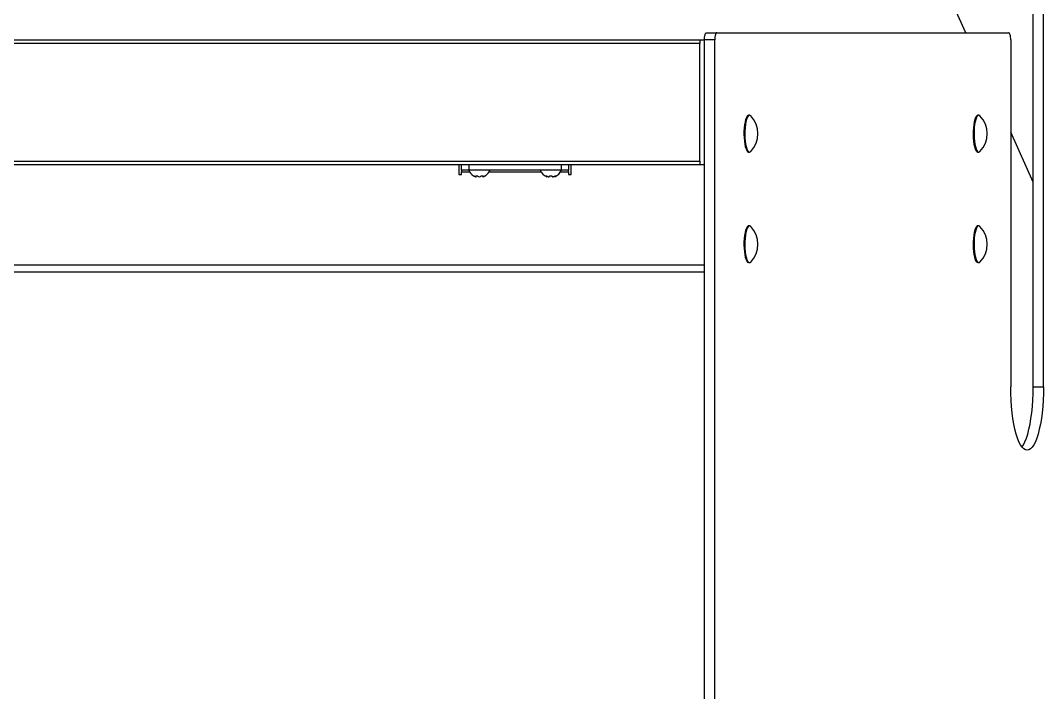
# Model space of a CAD drawing. Header units: millimetres. Extents: x 4694 to 10904, y 3135 to 7625.
# Drawn here: x 8183 to 8801, y 6022 to 6428 of the extents above; entities that cross this region are included whole.
import ezdxf

# ---------------------------------------------------------------- set-up
doc = ezdxf.new("R2010")
doc.units = ezdxf.units.MM
doc.header["$LTSCALE"] = 0.1

msp = doc.modelspace()

# ---------------------------------------------------------------- linework, layer by layer
for p, q in [((8794.73, 6206.38), (8794.73, 6738.74)), ((8800.97, 6206.38), (8800.97, 6738.74)), ((8754.12, 6420.08), (8675.44, 6594.48)), ((7947.39, 6415.77), (8594.02, 6415.77)), ((8594.02, 6415.77), (8596.34, 6415.77)), ((8596.34, 5996.98), (8596.34, 6415.77)), ((8602.58, 6415.77), (8596.34, 6415.77)), ((8597.45, 6420.08), (8603.69, 6420.08)), ((8602.58, 5996.98), (8602.58, 6415.77)), ((8603.69, 6420.08), (8780.07, 6420.08)), ((8781.19, 6415.77), (8781.19, 6206.38)), ((8593.45, 6413.62), (7947.97, 6413.62)), ((8593.45, 6342.56), (8593.45, 6413.62)), ((8623.53, 6370.37), (8623.02, 6370.37)), ((8761.87, 6370.37), (8761.36, 6370.37)), ((8794.73, 6330.05), (8781.19, 6360.07)), ((8623.02, 6348.14), (8623.53, 6348.14)), ((8761.36, 6348.14), (8761.87, 6348.14)), ((7947.97, 6342.56), (8593.45, 6342.56)), ((8594.02, 6340.41), (7947.39, 6340.41)), ((8448.1, 6340.41), (8448.1, 6334.49)), ((8449.72, 6337.18), (8449.72, 6340.41)), ((8454.02, 6337.18), (8449.72, 6337.18)), ((8449.72, 6337.18), (8449.72, 6336.11)), ((8449.72, 6334.49), (8449.72, 6336.11)), ((8449.72, 6336.11), (8454.6, 6336.11)), ((8454.02, 6340.41), (8454.02, 6337.18)), ((8510.01, 6337.18), (8454.02, 6337.18)), ((8466.37, 6336.11), (8497.66, 6336.11)), ((8509.43, 6336.11), (8514.31, 6336.11)), ((8510.01, 6337.18), (8510.01, 6340.41)), ((8514.31, 6337.18), (8510.01, 6337.18)), ((8514.31, 6340.41), (8514.31, 6337.18)), ((8514.31, 6336.11), (8514.31, 6337.18)), ((8514.31, 6336.11), (8514.31, 6334.49)), ((8515.93, 6334.49), (8515.93, 6340.41)), ((8596.34, 6340.41), (8594.02, 6340.41)), ((8448.1, 6334.49), (8449.72, 6334.49)), ((8457.68, 6333.44), (8457.69, 6333.44)), ((8458.38, 6333.44), (8458.38, 6333.77)), ((8458.39, 6333.44), (8458.38, 6333.44)), ((8458.39, 6333.44), (8458.39, 6333.77)), ((8458.49, 6333.28), (8458.49, 6333.81)), ((8459.78, 6333.44), (8459.78, 6333.44)), ((8461.18, 6333.44), (8461.18, 6333.44)), ((8462.47, 6333.81), (8462.47, 6333.28)), ((8462.58, 6333.44), (8462.58, 6333.78)), ((8462.58, 6333.44), (8462.58, 6333.78)), ((8462.58, 6333.44), (8462.58, 6333.44)), ((8463.28, 6333.44), (8463.28, 6333.44)), ((8500.72, 6333.44), (8500.72, 6333.78)), ((8500.72, 6333.44), (8500.72, 6333.78)), ((8500.72, 6333.44), (8500.72, 6333.44)), ((8501.12, 6333.22), (8501.12, 6333.63)), ((8501.53, 6333.44), (8501.53, 6333.44)), ((8502.74, 6333.44), (8502.74, 6333.44)), ((8504.35, 6333.44), (8504.35, 6333.44)), ((8505.57, 6333.44), (8505.57, 6333.44)), ((8505.97, 6333.63), (8505.97, 6333.22)), ((8506.37, 6333.44), (8506.37, 6333.78)), ((8506.37, 6333.44), (8506.37, 6333.78)), ((8506.37, 6333.44), (8506.37, 6333.44)), ((8514.31, 6334.49), (8515.93, 6334.49)), ((8623.53, 6303.62), (8623.02, 6303.62)), ((8761.87, 6303.62), (8761.36, 6303.62)), ((7945.08, 6280.12), (8596.34, 6280.12)), ((8623.02, 6281.39), (8623.53, 6281.39)), ((8761.36, 6281.39), (8761.87, 6281.39)), ((7945.08, 6275.82), (8596.34, 6275.82)), ((8794.73, 6206.38), (8800.97, 6206.38))]:
    msp.add_line(p, q)
at = {"flags": 128}
for points in [[(8596.34, 6415.77), (8596.36, 6416.61), (8596.42, 6417.42), (8596.53, 6418.16), (8596.67, 6418.82), (8596.84, 6419.35), (8597.03, 6419.75), (8597.24, 6420), (8597.45, 6420.08)], [(8603.69, 6420.08), (8603.48, 6420), (8603.27, 6419.75), (8603.07, 6419.35), (8602.91, 6418.82), (8602.77, 6418.16), (8602.66, 6417.42), (8602.6, 6416.61), (8602.58, 6415.77)], [(8781.19, 6415.77), (8781.16, 6416.61), (8781.1, 6417.42), (8781, 6418.16), (8780.86, 6418.82), (8780.69, 6419.35), (8780.5, 6419.75), (8780.29, 6420), (8780.07, 6420.08)], [(8623.02, 6370.37), (8622.62, 6370.26), (8622.1, 6369.79), (8621.62, 6368.96), (8621.18, 6367.8), (8620.8, 6366.35), (8620.5, 6364.66), (8620.29, 6362.78), (8620.17, 6360.79), (8620.14, 6358.74), (8620.22, 6356.71), (8620.39, 6354.76), (8620.64, 6352.97), (8620.98, 6351.39)], [(8624.27, 6369.99), (8624.18, 6370.07), (8623.66, 6370.36), (8623.13, 6370.26), (8622.61, 6369.79), (8622.13, 6368.96), (8621.69, 6367.8), (8621.31, 6366.35), (8621.01, 6364.66), (8620.8, 6362.78), (8620.68, 6360.79), (8620.65, 6358.74), (8620.72, 6356.71), (8620.89, 6354.76), (8621.15, 6352.97), (8621.49, 6351.39)], [(8761.36, 6370.37), (8760.96, 6370.26), (8760.45, 6369.79), (8759.96, 6368.96), (8759.52, 6367.8), (8759.15, 6366.35), (8758.85, 6364.66), (8758.63, 6362.78), (8758.51, 6360.79), (8758.49, 6358.74), (8758.56, 6356.71), (8758.73, 6354.76), (8758.99, 6352.97), (8759.33, 6351.39)], [(8762.61, 6369.99), (8762.53, 6370.07), (8762, 6370.36), (8761.47, 6370.26), (8760.95, 6369.79), (8760.47, 6368.96), (8760.03, 6367.8), (8759.66, 6366.35), (8759.36, 6364.66), (8759.14, 6362.78), (8759.02, 6360.79), (8759, 6358.74), (8759.07, 6356.71), (8759.24, 6354.76), (8759.5, 6352.97), (8759.83, 6351.39)], [(8620.98, 6351.39), (8621.39, 6350.08), (8621.86, 6349.08), (8622.36, 6348.43), (8622.89, 6348.15), (8623.02, 6348.14)], [(8621.49, 6351.39), (8621.9, 6350.08), (8622.36, 6349.08), (8622.87, 6348.43), (8623.39, 6348.15), (8623.92, 6348.24), (8624.27, 6348.51)], [(8759.33, 6351.39), (8759.74, 6350.08), (8760.2, 6349.08), (8760.7, 6348.43), (8761.23, 6348.15), (8761.36, 6348.14)], [(8759.83, 6351.39), (8760.24, 6350.08), (8760.71, 6349.08), (8761.21, 6348.43), (8761.74, 6348.15), (8762.27, 6348.24), (8762.61, 6348.51)], [(8456.96, 6333.79), (8456.88, 6333.83), (8456.89, 6333.83), (8456.98, 6333.78), (8457.12, 6333.71), (8457.33, 6333.61), (8457.6, 6333.48), (8457.68, 6333.44)], [(8457.69, 6333.44), (8457.95, 6333.32), (8458.2, 6333.24), (8458.38, 6333.22), (8458.47, 6333.23), (8458.49, 6333.29), (8458.45, 6333.37), (8458.39, 6333.44)], [(8458.38, 6333.44), (8458.29, 6333.58), (8458.3, 6333.71), (8458.41, 6333.79), (8458.6, 6333.83), (8458.83, 6333.83), (8459.06, 6333.78), (8459.31, 6333.71), (8459.54, 6333.61), (8459.74, 6333.48), (8459.78, 6333.44)], [(8461.18, 6333.44), (8461.38, 6333.58), (8461.64, 6333.71), (8461.94, 6333.79), (8462.21, 6333.83), (8462.42, 6333.83), (8462.57, 6333.78), (8462.67, 6333.71), (8462.69, 6333.61), (8462.62, 6333.48), (8462.58, 6333.44)], [(8462.58, 6333.44), (8462.49, 6333.32), (8462.48, 6333.24), (8462.57, 6333.22), (8462.72, 6333.23), (8462.91, 6333.29), (8463.14, 6333.37), (8463.28, 6333.44)], [(8463.28, 6333.44), (8463.57, 6333.58), (8463.83, 6333.71), (8464.01, 6333.79), (8464.09, 6333.83), (8464.07, 6333.83), (8464.05, 6333.81)], [(8500.72, 6333.44), (8500.49, 6333.58), (8500.35, 6333.71), (8500.32, 6333.79), (8500.38, 6333.83), (8500.52, 6333.83), (8500.7, 6333.78), (8500.93, 6333.71), (8501.18, 6333.61), (8501.45, 6333.48), (8501.53, 6333.44)], [(8501.53, 6333.44), (8501.78, 6333.32), (8502.07, 6333.24), (8502.32, 6333.22), (8502.51, 6333.23), (8502.65, 6333.29), (8502.73, 6333.37), (8502.74, 6333.44)], [(8502.74, 6333.44), (8502.79, 6333.58), (8502.95, 6333.71), (8503.19, 6333.79), (8503.46, 6333.83), (8503.71, 6333.83), (8503.93, 6333.78), (8504.13, 6333.71), (8504.27, 6333.61), (8504.35, 6333.48), (8504.35, 6333.44)], [(8504.35, 6333.44), (8504.4, 6333.32), (8504.54, 6333.24), (8504.74, 6333.22), (8504.96, 6333.23), (8505.2, 6333.29), (8505.43, 6333.37), (8505.57, 6333.44)], [(8505.57, 6333.44), (8505.85, 6333.58), (8506.15, 6333.71), (8506.42, 6333.79), (8506.62, 6333.83), (8506.74, 6333.83), (8506.78, 6333.78), (8506.75, 6333.71), (8506.64, 6333.61), (8506.45, 6333.48), (8506.37, 6333.44)], [(8506.37, 6333.44), (8506.16, 6333.32), (8506.02, 6333.24), (8505.97, 6333.22), (8505.97, 6333.22)], [(8623.02, 6303.62), (8622.62, 6303.51), (8622.1, 6303.04), (8621.62, 6302.21), (8621.18, 6301.06), (8620.8, 6299.6), (8620.5, 6297.91), (8620.29, 6296.04), (8620.17, 6294.04), (8620.14, 6291.99), (8620.22, 6289.96), (8620.39, 6288.01), (8620.64, 6286.22), (8620.98, 6284.64)], [(8624.27, 6303.24), (8624.18, 6303.32), (8623.66, 6303.61), (8623.13, 6303.51), (8622.61, 6303.04), (8622.13, 6302.21), (8621.69, 6301.06), (8621.31, 6299.6), (8621.01, 6297.91), (8620.8, 6296.04), (8620.68, 6294.04), (8620.65, 6291.99), (8620.72, 6289.96), (8620.89, 6288.01), (8621.15, 6286.22), (8621.49, 6284.64)], [(8761.36, 6303.62), (8760.96, 6303.51), (8760.45, 6303.04), (8759.96, 6302.21), (8759.52, 6301.06), (8759.15, 6299.6), (8758.85, 6297.91), (8758.63, 6296.04), (8758.51, 6294.04), (8758.49, 6291.99), (8758.56, 6289.96), (8758.73, 6288.01), (8758.99, 6286.22), (8759.33, 6284.64)], [(8762.61, 6303.24), (8762.53, 6303.32), (8762, 6303.61), (8761.47, 6303.51), (8760.95, 6303.04), (8760.47, 6302.21), (8760.03, 6301.06), (8759.66, 6299.6), (8759.36, 6297.91), (8759.14, 6296.04), (8759.02, 6294.04), (8759, 6291.99), (8759.07, 6289.96), (8759.24, 6288.01), (8759.5, 6286.22), (8759.83, 6284.64)], [(8620.98, 6284.64), (8621.39, 6283.33), (8621.86, 6282.34), (8622.36, 6281.68), (8622.89, 6281.4), (8623.02, 6281.39)], [(8621.49, 6284.64), (8621.9, 6283.33), (8622.36, 6282.34), (8622.87, 6281.68), (8623.39, 6281.4), (8623.92, 6281.49), (8624.27, 6281.76)], [(8759.33, 6284.64), (8759.74, 6283.33), (8760.2, 6282.34), (8760.7, 6281.68), (8761.23, 6281.4), (8761.36, 6281.39)], [(8759.83, 6284.64), (8760.24, 6283.33), (8760.71, 6282.34), (8761.21, 6281.68), (8761.74, 6281.4), (8762.27, 6281.49), (8762.61, 6281.76)], [(8791.08, 6168.16), (8790.04, 6168.37), (8789.02, 6168.99), (8788.02, 6170.03), (8787.05, 6171.46), (8786.13, 6173.28), (8785.26, 6175.46), (8784.46, 6177.98), (8783.73, 6180.8), (8783.08, 6183.91), (8782.51, 6187.27), (8782.04, 6190.83), (8781.67, 6194.57), (8781.4, 6198.43), (8781.24, 6202.38), (8781.19, 6206.38)], [(8787.96, 6170.11), (8788.86, 6171.46), (8789.78, 6173.28), (8790.65, 6175.46), (8791.46, 6177.98), (8792.19, 6180.8), (8792.84, 6183.91), (8793.4, 6187.27), (8793.87, 6190.83), (8794.25, 6194.57), (8794.51, 6198.43), (8794.68, 6202.38), (8794.73, 6206.38)], [(8800.97, 6206.38), (8800.92, 6202.38), (8800.75, 6198.43), (8800.49, 6194.57), (8800.11, 6190.83), (8799.64, 6187.27), (8799.08, 6183.91), (8798.43, 6180.8), (8797.7, 6177.98), (8796.89, 6175.46), (8796.02, 6173.28), (8795.1, 6171.46), (8794.13, 6170.03), (8793.13, 6168.99), (8792.11, 6168.37), (8791.08, 6168.16)]]:
    msp.add_lwpolyline(points, dxfattribs=at)
for centre, radius, start, end in [((8613.19, 6359.25), 15.43, 315.89177, 44.10823), ((8751.53, 6359.25), 15.43, 315.89177, 44.10823), ((8460.94, 6340.18), 7.54, 203.46499, 237.45183), ((8460.03, 6340.18), 7.54, 302.4934, 336.53501), ((8504, 6340.18), 7.54, 203.46499, 247.57144), ((8503.09, 6340.18), 7.54, 292.48639, 336.53501), ((8460.48, 6334.35), 1.15, 232.44293, 307.55707), ((8610.74, 6532.54), 227.48, 241.07466, 241.19), ((8613.19, 6292.5), 15.43, 315.89177, 44.10823), ((8751.53, 6292.5), 15.43, 315.89177, 44.10823)]:
    msp.add_arc(centre, radius, start, end)
for centre, start_param, end_param in [((8594.02, 6413.62), 0, 1.570796), ((8594.02, 6342.56), 1.570796, 3.141593)]:
    msp.add_ellipse(centre, major_axis=(0, 2.15), ratio=0.267949, start_param=start_param, end_param=end_param)

doc.saveas('drawing.dxf')
